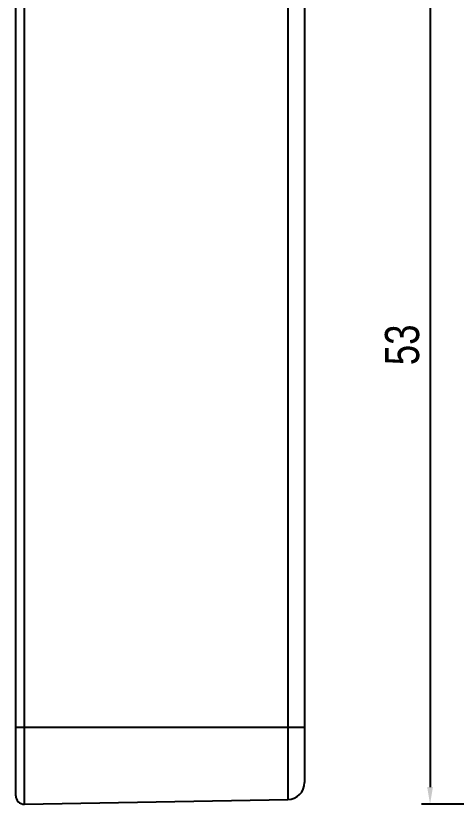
# Model space of a CAD drawing. Header units: millimetres. Extents: x 135 to 308, y 178 to 291.
# Drawn here: x 135.24 to 161.02, y 206.77 to 252.89 of the extents above; entities that cross this region are included whole.
import ezdxf

# ---------------------------------------------------------------- set-up
doc = ezdxf.new("R2010")
doc.units = ezdxf.units.MM
doc.header["$LTSCALE"] = 0.5
doc.header["$PDMODE"] = 3
doc.header["$PDSIZE"] = 0.3125
doc.linetypes.add('CENTER', pattern=[50.8, 31.75, -6.35, 6.35, -6.35])
doc.layers.get('0').update_dxf_attribs({"linetype": 'CONTINUOUS'})
doc.layers.get('Defpoints').update_dxf_attribs({"linetype": 'CONTINUOUS'})
doc.layers.add('dim', color=6, linetype='CONTINUOUS')
doc.styles.get("Standard").update_dxf_attribs({"font": 'txt', "width": 0.8})
doc.dimstyles.get("Standard").update_dxf_attribs({"dimtxt": 2, "dimasz": 1, "dimexe": 0.5, "dimexo": 0.5, "dimtad": 1, "dimtoh": 1, "dimdec": 1, "dimdsep": 46, "dimtxsty": 'Standard', "dimblk1": '_FILLED', "dimblk2": '_FILLED', "dimcen": 0.09, "dimazin": 2, "dimtp": 0.01, "dimtm": 0.01, "dimtfac": 1, "dimtofl": 0, "dimtmove": 0, "dimatfit": 3, "dimfxl": 1, "dimtolj": 1, "dimarcsym": 0})

# ---------------------------------------------------------------- blocks, each defined once
blk = doc.blocks.new('*D2')
at = {"layer": 'Defpoints', "color": 0, "linetype": 'CENTER'}
for p in [(175.861, 259.771), (159.485, 206.767), (175.861, 206.767)]:
    blk.add_point(p, dxfattribs=at)
at = {"layer": 'dim', "color": 0, "lineweight": -2}
for p, q in [((175.361, 259.771), (158.985, 259.771)), ((159.485, 258.771), (159.485, 207.767)), ((175.361, 206.767), (158.985, 206.767))]:
    blk.add_line(p, q, dxfattribs=at)
at = {"layer": 'dim', "color": 0, "linetype": 'CENTER'}
for points in [[(159.652, 258.771), (159.318, 258.771), (159.485, 259.771)], [(159.318, 207.767), (159.652, 207.767), (159.485, 206.767)]]:
    blk.add_solid(points, dxfattribs=at)
at = {"layer": 'dim', "color": 0, "linetype": 'CENTER', "insert": (157.86, 233.643), "char_height": 2, "attachment_point": 5, "rotation": 90}
blk.add_mtext('\\A1;53', dxfattribs=at)
blk = doc.blocks.new('_FILLED')
at = {"color": 0, "linetype": 'ByBlock'}
blk.add_solid([(0, 0), (-1, 0.167), (-1, -0.167)], dxfattribs=at)

msp = doc.modelspace()

# ---------------------------------------------------------------- linework, layer by layer
at = {"linetype": 'Continuous'}
for p, q in [((135.747, 206.767), (135.747, 259.771)), ((135.239, 207.267), (135.239, 259.271)), ((151.156, 259.502), (151.156, 207.036)), ((152.139, 258.502), (152.139, 208.036)), ((135.239, 211.269), (152.139, 211.269)), ((135.747, 206.767), (151.156, 207.036))]:
    msp.add_line(p, q, dxfattribs=at)
for centre, radius, start, end in [((151.139, 208.036), 1, 271, 360), ((135.739, 207.267), 0.5, 180, 271)]:
    msp.add_arc(centre, radius, start, end, dxfattribs=at)

# ---------------------------------------------------------------- dimensions: what is measured, and where the dimension line sits
at = {"layer": 'dim'}
dim = msp.add_linear_dim(base=(159.485, 206.767), p1=(175.861, 259.771), p2=(175.861, 206.767), angle=90, dimstyle='Standard', dxfattribs=at)
dim.commit()
dim.dimension.update_dxf_attribs({"geometry": '*D2', "text_midpoint": (159.485, 233.643), "dimtype": 160})

doc.saveas('drawing.dxf')
